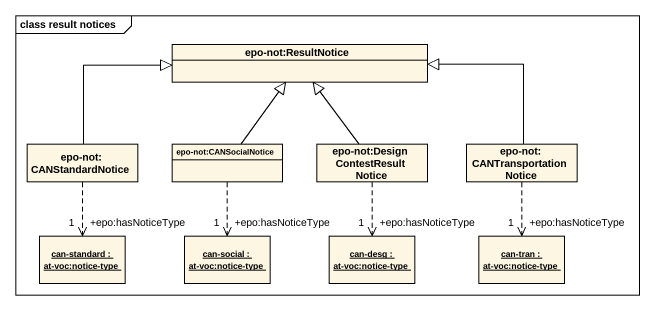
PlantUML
@startuml
mainframe class result notices
hide circle
hide empty members
class "epo-not:ResultNotice" as epo_not_ResultNotice
class "epo-not:CANStandardNotice" as epo_not_CANStandardNotice
class "epo-not:CANSocialNotice" as epo_not_CANSocialNotice
class "epo-not:DesignContestResultNotice" as epo_not_DesignContestResultN
class "epo-not:CANTransportationNotice" as epo_not_CANTransportationNot
object "can-standard : at-voc:notice-type" as can_standard
object "can-social : at-voc:notice-type" as can_social
object "can-desg : at-voc:notice-type" as can_desg
object "can-tran : at-voc:notice-type" as can_tran
epo_not_CANStandardNotice -right-|> epo_not_ResultNotice
epo_not_CANStandardNotice ..> "+epo:hasNoticeType\n1" can_standard
epo_not_CANSocialNotice -up-|> epo_not_ResultNotice
epo_not_CANSocialNotice ..> "+epo:hasNoticeType\n1" can_social
epo_not_DesignContestResultN -up-|> epo_not_ResultNotice
epo_not_DesignContestResultN ..> "+epo:hasNoticeType\n1" can_desg
epo_not_CANTransportationNot -left-|> epo_not_ResultNotice
epo_not_CANTransportationNot ..> "+epo:hasNoticeType\n1" can_tran
@enduml
